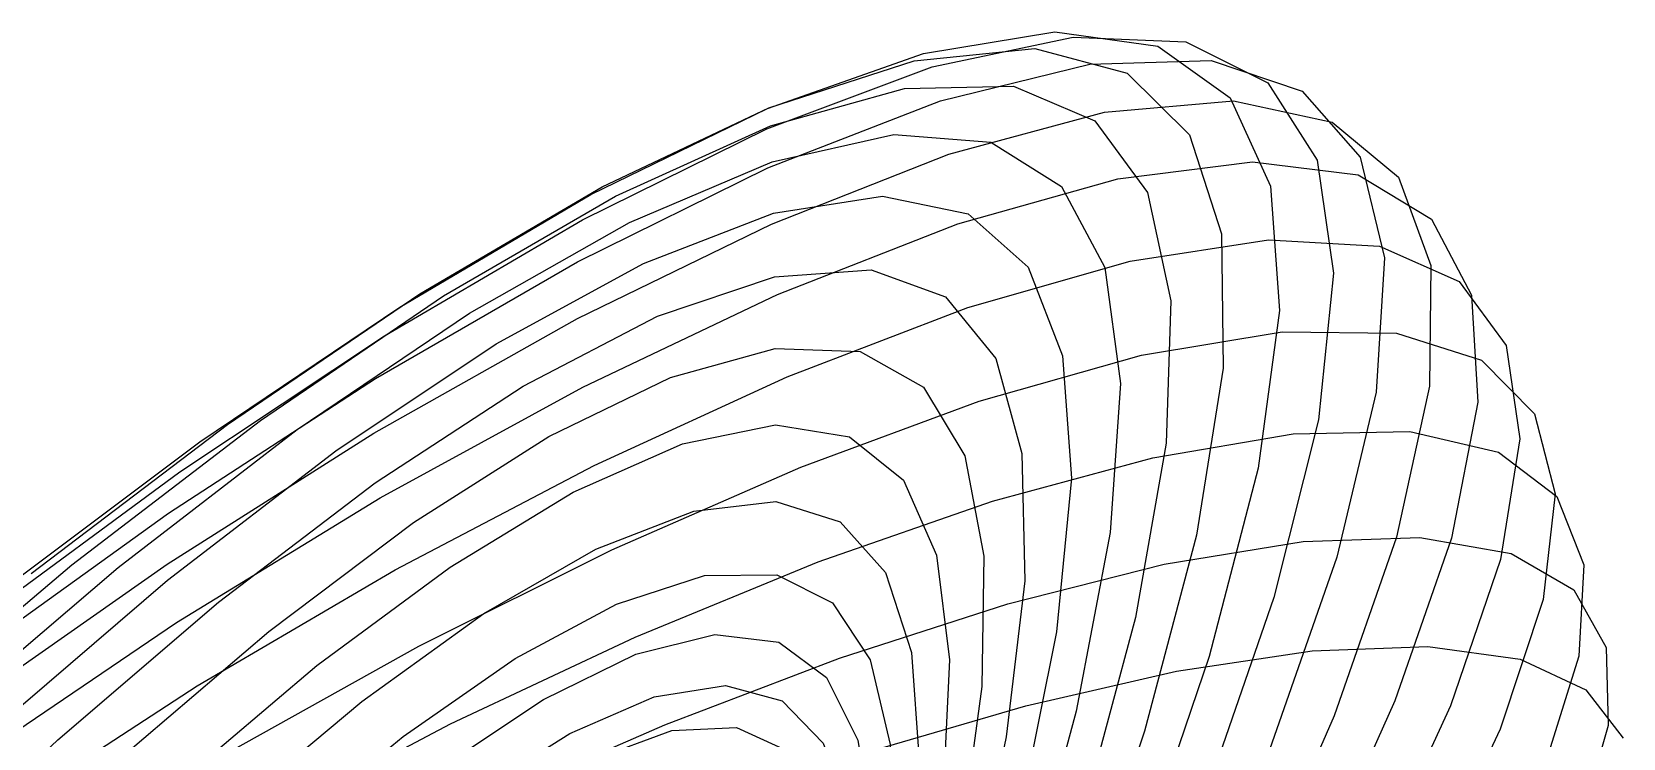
# Model space of a CAD drawing. Header units: metres. Extents: x 6 to 209, y 2 to 206.
# Drawn here: x 51.5 to 128.2, y 172.3 to 206.3 of the extents above; entities that cross this region are included whole.
import ezdxf

# ---------------------------------------------------------------- set-up
doc = ezdxf.new("R2010")
doc.units = ezdxf.units.M

msp = doc.modelspace()

# ---------------------------------------------------------------- linework, layer by layer
for points in [[(49.877, 179.262), (59.5963, 186.5542), (69.2255, 193.0405), (78.4413, 198.4687), (86.9445, 202.6122), (94.471, 205.2783), (100.8001, 206.3159), (105.7626, 205.6207), (109.2457, 203.1402), (111.1968, 198.8757), (111.6242, 192.8837), (110.5969, 185.274), (108.2405, 176.2073), (104.7324, 165.8906), (100.2946, 154.5702), (95.1848, 142.5249), (89.6866, 130.0566), (84.0981, 117.4809), (78.721, 105.1173), (73.8483, 93.2786)], [(48.7632, 177.8421), (58.6249, 185.1089), (68.4924, 191.6599), (78.0298, 197.2441), (86.9223, 201.6324), (94.8874, 204.6264), (101.6842, 206.065), (107.1218, 205.8318), (111.0655, 203.8587), (113.4415, 200.1299), (114.238, 194.6828), (113.5059, 187.6078), (111.3556, 179.0458), (107.9527, 169.1845), (103.5112, 158.2525), (98.2849, 146.5128), (92.5579, 134.254), (86.6333, 121.7817), (80.8216, 109.4084), (75.429, 97.444)], [(48.2043, 176.0022), (58.0793, 183.1139), (68.0593, 189.6029), (77.8005, 195.2242), (86.9764, 199.7513), (95.2897, 202.9839), (102.482, 204.7555), (108.3429, 204.9404), (112.7171, 203.458), (115.5095, 200.2766), (116.6877, 195.4156), (116.283, 188.9455), (114.3883, 180.9862), (111.1543, 171.7042), (106.7832, 161.3073), (101.5212, 150.0388), (95.6482, 138.1694), (89.4677, 125.9896), (83.2952, 113.8), (77.4455, 101.9018)], [(51.4634, 180.1982), (60.9198, 187.3876), (70.1968, 193.6878), (78.9875, 198.8504), (87.012, 202.6555), (94.0271, 204.9207), (99.8346, 205.5076), (104.2881, 204.3273), (107.2968, 201.3443), (108.829, 196.5782), (108.9121, 190.104), (107.6305, 182.0504), (105.1225, 172.5958), (101.5741, 161.9632), (97.2114, 150.4131), (92.2919, 138.2358), (87.0946, 125.7415), (81.9085, 113.2507), (77.0222, 101.0841)], [(44.3843, 172.9465), (53.4243, 180.6119), (62.5118, 187.5792), (71.3399, 193.5843), (79.6212, 198.3867), (87.0976, 201.7777), (93.549, 203.5883), (98.8008, 203.6958), (102.7294, 202.0283), (105.2662, 198.5683), (106.3989, 193.3538), (106.1718, 186.4778), (104.6828, 178.0854), (102.0796, 168.3704), (98.5532, 157.5683), (94.3303, 145.9498), (89.6645, 133.8118), (84.826, 121.4679), (80.0915, 109.2384), (75.7332, 97.4398)], [(48.2602, 173.8238), (58.0175, 180.6569), (67.9787, 186.9592), (77.7969, 192.4966), (87.1389, 197.0496), (95.6962, 200.4208), (103.1968, 202.4427), (109.4134, 202.9838), (114.1721, 201.9542), (117.3574, 199.3089), (118.9166, 195.0508), (118.8604, 189.231), (117.2624, 181.9484), (114.256, 173.3467), (110.0284, 163.6109), (104.8139, 152.9613), (98.8843, 141.6474), (92.539, 129.94), (86.0933, 118.1225), (79.8665, 106.4826), (74.1695, 95.3027)], [(46.9802, 173.0868), (55.6532, 180.4955), (64.2852, 187.1367), (72.5889, 192.7556), (80.2988, 197.1233), (87.1803, 200.0454), (93.0374, 201.369), (97.7192, 200.9889), (101.1249, 198.8515), (103.2065, 194.9576), (103.9699, 189.3625), (103.4737, 182.1756), (101.8267, 173.5566), (99.1829, 163.7109), (95.7349, 152.8833), (91.7067, 141.3501), (87.3443, 129.4103), (82.9066, 117.3761), (78.6546, 105.5627), (74.8417, 94.2778)], [(48.9636, 171.3978), (58.4769, 177.8421), (68.289, 183.8423), (78.0551, 189.1796), (87.4398, 193.6459), (96.1286, 197.0512), (103.8392, 199.231), (110.3312, 200.0526), (115.4145, 199.4198), (118.9552, 197.2775), (120.8808, 193.6143), (121.1816, 188.4636), (119.9109, 181.9035), (117.1825, 174.0551), (113.1661, 165.0788), (108.0807, 155.1706), (102.1859, 144.5553), (95.7724, 133.4805), (89.1509, 122.2085), (82.6401, 111.0085), (76.5547, 100.1478)], [(49.8107, 172.8174), (58.0427, 179.8755), (66.1554, 186.1074), (73.8832, 191.2708), (80.9837, 195.1517), (87.2466, 197.5722), (92.5001, 198.3974), (96.6166, 197.5407), (99.517, 194.9668), (101.1723, 190.6941), (101.6043, 184.7945), (100.8838, 177.3913), (99.1274, 168.6561), (96.4925, 158.8028), (93.1705, 148.0816), (89.3796, 136.7704), (85.3557, 125.1662), (81.3434, 113.5752), (77.5863, 102.3033)], [(50.317, 168.8171), (59.4708, 174.7815), (69.0111, 180.3802), (78.6, 185.4128), (87.9047, 189.6866), (96.6093, 193.0233), (104.4259, 195.2654), (111.1044, 196.2827), (116.4417, 195.9768), (120.2881, 194.2857), (122.5527, 191.1866), (123.2059, 186.6971), (122.2805, 180.8764), (119.8697, 173.823), (116.1234, 165.6734), (111.2425, 156.5974), (105.4709, 146.7938), (99.0867, 136.4843), (92.3912, 125.9068), (85.6979, 115.308), (79.3208, 104.9361), (73.5621, 95.0327)], [(45.0834, 164.9166), (52.7511, 172.1771), (60.4919, 178.8136), (68.0463, 184.5767), (75.1713, 189.2392), (81.6484, 192.604), (87.2912, 194.5114), (91.9515, 194.8454), (95.524, 193.538), (97.9495, 190.5719), (99.2162, 185.9821), (99.3595, 179.855), (98.4597, 172.3259), (96.6388, 163.5751), (94.0548, 153.8222), (90.8955, 143.319), (87.3708, 132.3415), (83.7047, 121.1809), (80.1259, 110.1344), (76.8594, 99.4949)], [(44.3765, 160.6321), (52.2918, 166.1702), (60.9871, 171.5871), (70.1465, 176.7053), (79.4433, 181.3459), (88.5522, 185.3346), (97.1602, 188.5079), (104.9781, 190.7193), (111.7504, 191.8446), (117.2644, 191.7871), (121.3573, 190.4811), (123.9222, 187.8956), (124.9109, 184.0355), (124.336, 178.9426), (122.2696, 172.695), (118.8406, 165.4054), (114.2298, 157.218), (108.6623, 148.3046), (102.4002, 138.8595), (95.7315, 129.094), (88.9602, 119.2296), (82.3946, 109.4918), (76.3359, 100.1028)], [(48.461, 164.3908), (55.6884, 171.2344), (62.9124, 177.4032), (69.8943, 182.6628), (76.4138, 186.8024), (82.2757, 189.6432), (87.3169, 191.0444), (91.4115, 190.9088), (94.4746, 189.1866), (96.4652, 185.8777), (97.3863, 181.0319), (97.2847, 174.7482), (96.2479, 167.1717), (94.4009, 158.4887), (91.9004, 148.9216), (88.9284, 138.7209), (85.6853, 128.158), (82.3815, 117.5154), (79.2293, 107.0784), (76.4344, 97.125)], [(45.1382, 156.8096), (51.7531, 163.6868), (58.5278, 170.0835), (65.2333, 175.7634), (71.6518, 180.508), (77.5848, 184.124), (82.8592, 186.4508), (87.3338, 187.3664), (90.9031, 186.792), (93.501, 184.695), (95.1022, 181.091), (95.7226, 176.0432), (95.4181, 169.6612), (94.2815, 162.0975), (92.4388, 153.5426), (90.0439, 144.2191), (87.272, 134.3745), (84.3127, 124.2728), (81.3627, 114.1866), (78.6178, 104.3875), (76.265, 95.1374)], [(47.4984, 158.6178), (54.8299, 163.5364), (62.9884, 168.3636), (71.6763, 172.9465), (80.5821, 177.1291), (89.3918, 180.7576), (97.7997, 183.6861), (105.5195, 185.7819), (112.2943, 186.9303), (117.9054, 187.0394), (122.1802, 186.0436), (124.9981, 183.9067), (126.2944, 180.6237), (126.0626, 176.2221), (124.3541, 170.7615), (121.2762, 164.3326), (116.988, 157.0548), (111.6943, 149.0734), (105.6377, 140.555), (99.0902, 131.6832), (92.3421, 122.6526), (85.6923, 113.6636), (79.4361, 104.9158), (73.8551, 96.6026)], [(48.6199, 156.4197), (54.8656, 162.8931), (61.1974, 168.837), (67.4044, 174.0294), (73.2886, 178.2676), (78.6719, 181.3759), (83.4019, 183.2116), (87.3572, 183.6707), (90.4507, 182.6915), (92.6328, 180.2577), (93.8921, 176.3988), (94.2553, 171.1901), (93.7855, 164.75), (92.5793, 157.2368), (90.7626, 148.8435), (88.4851, 139.7914), (85.9149, 130.3235), (83.2308, 120.6958), (80.6159, 111.1696), (78.25, 102.0024)], [(51.1392, 156.6865), (57.848, 160.983), (65.4148, 165.2044), (73.5628, 169.2222), (81.9987, 172.904), (90.4233, 176.1178), (98.5419, 178.7371), (106.0748, 180.6452), (112.7673, 181.7395), (118.3984, 181.9359), (122.789, 181.1717), (125.8077, 179.4089), (127.3754, 176.6358), (127.4682, 172.8684), (126.1178, 168.1505), (123.4102, 162.5531), (119.4825, 156.1728), (114.5174, 149.1295), (108.7368, 141.5629), (102.3934, 133.6287), (95.7613, 125.4943), (89.1259, 117.3335), (82.7735, 109.322), (76.9804, 101.6314)], [(46.166, 149.6005), (51.8373, 156.0315), (57.7327, 162.1107), (63.6507, 167.6164), (69.397, 172.3406), (74.7919, 176.0964), (79.6758, 178.7243), (83.915, 180.0989), (87.4056, 180.1327), (90.0773, 178.7804), (91.8945, 176.0402), (92.858, 171.9544), (93.0035, 166.6088), (92.3999, 160.1296), (91.1466, 152.6797), (89.3683, 144.4536), (87.211, 135.671), (84.8349, 126.5694), (82.4089, 117.3968), (80.1033, 108.4033), (78.0833, 99.8329)], [(49.3141, 149.6144), (54.7389, 155.7305), (60.3192, 161.4426), (65.8671, 166.5402), (71.2035, 170.8284), (76.1646, 174.1346), (80.6076, 176.3148), (84.415, 177.2593), (87.4987, 176.8961), (89.8025, 175.1947), (91.3038, 172.1667), (92.0133, 167.8663), (91.9747, 162.3887), (91.2618, 155.8673), (89.9759, 148.4691), (88.2409, 140.3901), (86.1986, 131.8479), (84.0026, 123.0756), (81.8124, 114.3134), (79.7871, 105.8013), (78.0786, 97.7707)], [(91.6372, 171.5637), (99.3955, 173.8285), (106.6676, 175.4924), (113.2042, 176.4669), (118.7855, 176.6778), (123.2286, 176.0682), (126.3944, 174.6011), (128.192, 172.2611)], [(47.1506, 143.6783), (52.0907, 149.7611), (57.3071, 155.5995), (62.619, 160.9833), (67.8502, 165.7119), (72.8347, 169.6023), (77.4229, 172.4947), (81.4861, 174.2593), (84.9214, 174.8004), (87.6543, 174.0607), (89.6411, 172.0231), (90.8702, 168.7118), (91.3615, 164.1922), (91.1655, 158.5687), (90.3607, 151.9815), (89.05, 144.6022), (87.3567, 136.6283), (85.4192, 128.2767), (83.3855, 119.7767), (81.407, 111.3621), (79.6329, 103.2642)], [(49.6633, 144.1963), (54.5024, 150.1033), (59.5562, 155.7083), (64.6523, 160.8075), (69.624, 165.2087), (74.3165, 168.739), (78.5922, 171.2503), (82.3349, 172.6253), (85.4539, 172.7816), (87.8868, 171.6749), (89.6011, 169.3012), (90.595, 165.6967), (90.8967, 160.9378), (90.5633, 155.1382), (89.6774, 148.4453), (88.3443, 141.0361), (86.6871, 133.1107), (84.8417, 124.8864), (82.9517, 116.5902), (81.1619, 108.4514), (79.6133, 100.6941)]]:
    msp.add_lwpolyline(points)

doc.saveas('drawing.dxf')
